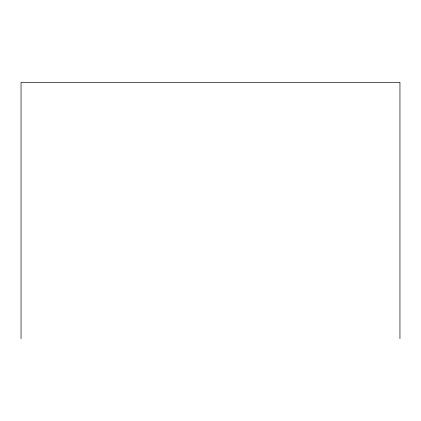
<?xml version="1.0" encoding="UTF-8"?>
<svg xmlns="http://www.w3.org/2000/svg" width="421" height="421" viewBox="0 0 421 421"><rect width="100%" height="100%" fill="white"/><g stroke="black" fill="none" stroke-linecap="round" stroke-linejoin="round"><path stroke-width="0.63" d="M399.95 338.668L399.95 82.332L21.05 82.332L21.05 338.668"/></g></svg>
